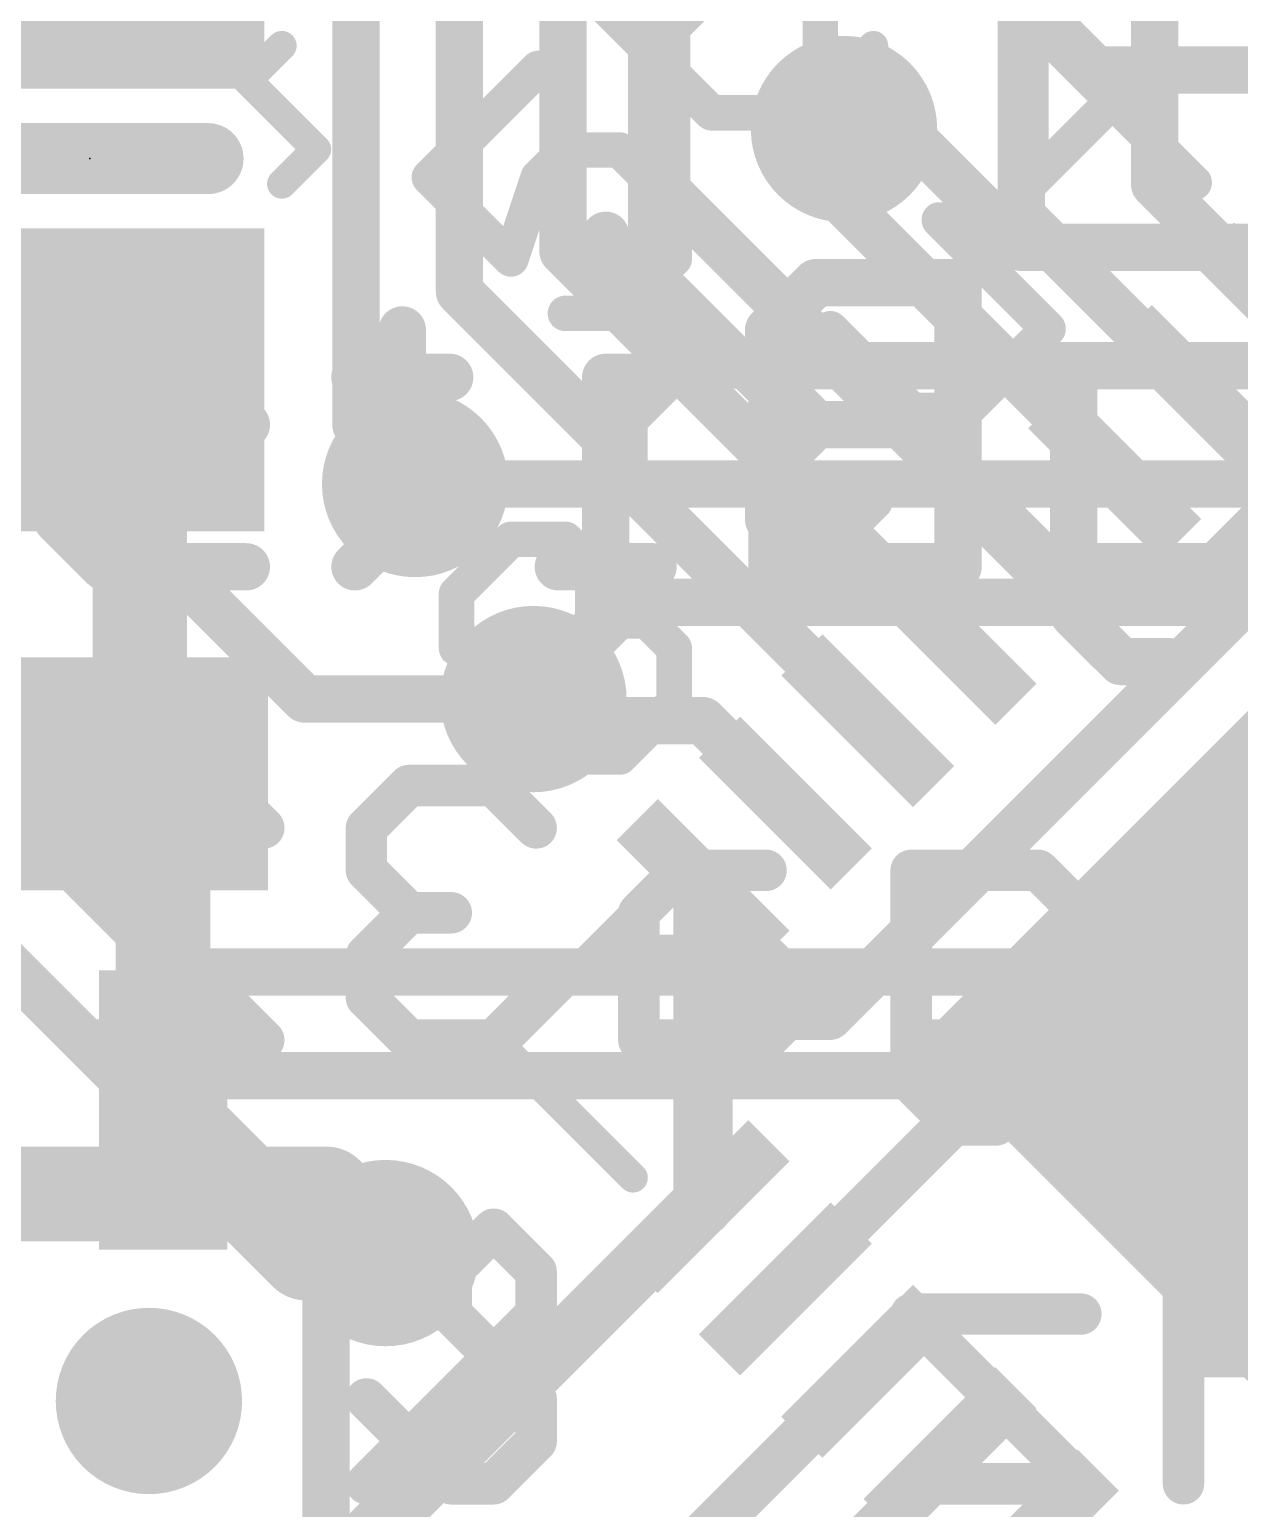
# Model space of a CAD drawing. Extents: x -0.1 to 35.7, y -0.1 to 17.9.
# Drawn here: x 12.31 to 17.51, y 7.16 to 13.51 of the extents above; entities that cross this region are included whole.
import ezdxf

# ---------------------------------------------------------------- set-up
doc = ezdxf.new("R2010")
doc.units = 0
for name, color, linetype in [('1', 12, 'CONTINUOUS'), ('16', 132, 'CONTINUOUS'), ('18', 110, 'CONTINUOUS'), ('21', 40, 'CONTINUOUS'), ('22', 6, 'CONTINUOUS'), ('23', 40, 'CONTINUOUS')]:
    doc.layers.add(name, color=color, linetype=linetype)

# ---------------------------------------------------------------- blocks, each defined once
blk = doc.blocks.new('RECT')
blk.add_solid([(-0.5, -0.5), (0.5, -0.5), (-0.5, 0.5), (0.5, 0.5)])
blk = doc.blocks.new('ROUNDV')
at = {"const_width": 0.5}
blk.add_lwpolyline([(0, -0.25, 1), (0, 0.25, 1), (0, -0.25)], format="xyb", dxfattribs=at)

msp = doc.modelspace()

# ---------------------------------------------------------------- linework, layer by layer
at = {"layer": '1'}
for points, const_width in [([(13.716, 11.811), (13.716, 16.256)], 0.2032), ([(14.1605, 12.3825), (14.1605, 14.5415)], 0.2032), ([(16.5735, 12.7086), (16.5735, 14.5415)], 0.2032), ([(14.605, 12.5558), (14.605, 14.097)], 0.2032), ([(17.145, 12.8442), (17.145, 13.97)], 0.2032), ([(15.0495, 13.5255), (15.367, 13.843)], 0.2032), ([(15.0495, 12.8184), (15.0495, 13.5255)], 0.2032), ([(15.8115, 12.7635), (15.8115, 13.081)], 0.2032), ([(11.684, 12.954), (12.634, 12.004)], 0.254), ([(16.6203, 11.2476), (15.0495, 12.8184)], 0.2032), ([(17.6809, 12.3083), (17.145, 12.8442)], 0.2032), ([(16.9738, 11.6012), (15.8115, 12.7635)], 0.2032), ([(16.5735, 12.7086), (17.3274, 11.9547)], 0.2032), ([(16.2667, 10.8941), (14.605, 12.5558)], 0.2032), ([(18.923, 12.446), (15.748, 9.271)], 0.2032), ([(14.859, 11.684), (14.1605, 12.3825)], 0.2032), ([(12.634, 12.004), (12.573, 12.004)], 0.254), ([(12.573, 12.004), (12.573, 11.877)], 0.2032), ([(12.573, 11.877), (12.788, 11.662)], 0.2032), ([(13.97, 11.557), (13.716, 11.811)], 0.2032), ([(12.788, 10.3124), (12.788, 11.662)], 0.4064), ([(14.859, 11.5947), (14.859, 11.684)], 0.2032), ([(15.9131, 10.5405), (14.859, 11.5947)], 0.2032), ([(14.5706, 10.541), (14.478, 10.6336)], 0.2032), ([(14.5706, 10.541), (15.2056, 10.541)], 0.2032), ([(15.5596, 10.187), (15.2056, 10.541)], 0.2032), ([(12.888, 10.0854), (12.788, 10.3124)], 0.4064), ([(12.888, 8.8693), (12.888, 10.0854)], 0.4064), ([(15.206, 9.271), (15.206, 9.8334)], 0.254), ([(15.206, 8.475), (15.206, 9.271)], 0.254), ([(15.748, 9.271), (15.206, 9.271)], 0.2032), ([(15.5596, 8.101), (16.6026, 9.144)], 0.2032), ([(16.6026, 9.144), (19.431, 9.144)], 0.2032), ([(12.888, 8.8693), (13.5023, 8.255)], 0.4064), ([(13.716, 6.985), (15.206, 8.475)], 0.254), ([(15.206, 8.475), (15.206, 8.4546)], 0.254), ([(13.5023, 8.255), (13.843, 8.255)], 0.4064), ([(15.9131, 7.7475), (14.605, 6.4393)], 0.2032), ([(16.2667, 7.3939), (15.113, 6.2402)], 0.2032)]:
    msp.add_lwpolyline(points, dxfattribs=dict(at, const_width=const_width))
for points, const_width in [([(15.1003, 13.5255, 1), (14.9987, 13.5255)], 0.1016), ([(15.0136, 13.5614, 1), (15.0854, 13.4896)], 0.1016), ([(15.8623, 13.081, 1), (15.7607, 13.081)], 0.1016), ([(15.0854, 12.8543, 1), (15.0136, 12.7825)], 0.1016), ([(17.1809, 12.8801, 1), (17.1091, 12.8083)], 0.1016), ([(17.0942, 12.8442, 1), (17.1958, 12.8442)], 0.1016), ([(14.9987, 12.8184, 1), (15.1003, 12.8184)], 0.1016), ([(15.8474, 12.7994, 1), (15.7756, 12.7276)], 0.1016), ([(15.7607, 12.7635, 1), (15.8623, 12.7635)], 0.1016), ([(16.6094, 12.7445, 1), (16.5376, 12.6727)], 0.1016), ([(16.5227, 12.7086, 1), (16.6243, 12.7086)], 0.1016), ([(14.6409, 12.5917, 1), (14.5691, 12.5199)], 0.1016), ([(14.5542, 12.5558, 1), (14.6558, 12.5558)], 0.1016), ([(14.1964, 12.4184, 1), (14.1246, 12.3466)], 0.1016), ([(14.1097, 12.3825, 1), (14.2113, 12.3825)], 0.1016), ([(12.573, 12.0675, 1), (12.573, 11.9405)], 0.127), ([(12.634, 11.9405, 1), (12.634, 12.0675)], 0.127), ([(12.6238, 12.004, 1), (12.5222, 12.004)], 0.1016), ([(12.5891, 11.9591, 1), (12.6789, 12.0489)], 0.127), ([(17.2914, 11.9188, 1), (17.3633, 11.9907)], 0.1016), ([(12.6089, 11.9129, 1), (12.5371, 11.8411)], 0.1016), ([(12.5222, 11.877, 1), (12.6238, 11.877)], 0.1016), ([(13.7519, 11.8469, 1), (13.6801, 11.7751)], 0.1016), ([(12.8896, 11.662, 1), (12.6864, 11.662)], 0.2032), ([(13.6652, 11.811, 1), (13.7668, 11.811)], 0.1016), ([(12.7521, 11.6261, 1), (12.8239, 11.6979)], 0.1016), ([(14.9098, 11.684, 1), (14.8082, 11.684)], 0.1016), ([(14.8231, 11.6481, 1), (14.8949, 11.7199)], 0.1016), ([(14.8949, 11.6306, 1), (14.8231, 11.5588)], 0.1016), ([(16.9379, 11.5653, 1), (17.0097, 11.6371)], 0.1016), ([(13.9341, 11.5211, 1), (14.0059, 11.5929)], 0.1016), ([(14.8082, 11.5947, 1), (14.9098, 11.5947)], 0.1016), ([(16.5843, 11.2117, 1), (16.6562, 11.2836)], 0.1016), ([(16.2308, 10.8582, 1), (16.3026, 10.93)], 0.1016), ([(14.5139, 10.6695, 1), (14.4421, 10.5976)], 0.1016), ([(14.5706, 10.5918, 1), (14.5706, 10.4902)], 0.1016), ([(14.5346, 10.5051, 1), (14.6065, 10.5769)], 0.1016), ([(15.2415, 10.5769, 1), (15.1696, 10.5051)], 0.1016), ([(15.2056, 10.4902, 1), (15.2056, 10.5918)], 0.1016), ([(15.8772, 10.5046, 1), (15.9491, 10.5765)], 0.1016), ([(12.881, 10.3534, 1), (12.695, 10.2714)], 0.2032), ([(12.6864, 10.3124, 1), (12.8896, 10.3124)], 0.2032), ([(12.9896, 10.0854, 1), (12.7864, 10.0854)], 0.2032), ([(12.795, 10.0444, 1), (12.981, 10.1264)], 0.2032), ([(15.5237, 10.1511, 1), (15.5955, 10.2229)], 0.1016), ([(15.2695, 9.8334, 1), (15.1425, 9.8334)], 0.127), ([(15.2695, 9.271, 1), (15.1425, 9.271)], 0.127), ([(15.1425, 9.271, 1), (15.2695, 9.271)], 0.127), ([(15.206, 9.3218, 1), (15.206, 9.2202)], 0.1016), ([(15.7121, 9.3069, 1), (15.7839, 9.2351)], 0.1016), ([(15.748, 9.2202, 1), (15.748, 9.3218)], 0.1016), ([(16.6026, 9.1948, 1), (16.6026, 9.0932)], 0.1016), ([(16.6385, 9.1081, 1), (16.5667, 9.1799)], 0.1016), ([(12.9598, 8.9411, 1), (12.8162, 8.7975)], 0.2032), ([(12.7864, 8.8693, 1), (12.9896, 8.8693)], 0.2032), ([(15.2695, 8.475, 1), (15.1425, 8.475)], 0.127), ([(15.2509, 8.4301, 1), (15.1611, 8.5199)], 0.127), ([(15.1425, 8.475, 1), (15.2695, 8.475)], 0.127), ([(15.1425, 8.4546, 1), (15.2695, 8.4546)], 0.127), ([(13.5023, 8.3566, 1), (13.5023, 8.1534)], 0.2032), ([(13.843, 8.1534, 1), (13.843, 8.3566)], 0.2032), ([(13.4305, 8.1832, 1), (13.5741, 8.3268)], 0.2032), ([(15.5237, 8.1369, 1), (15.5955, 8.0651)], 0.1016), ([(15.9491, 7.7115, 1), (15.8772, 7.7834)], 0.1016), ([(16.3026, 7.358, 1), (16.2308, 7.4298)], 0.1016)]:
    msp.add_lwpolyline(points, format="xyb", dxfattribs=dict(at, const_width=const_width))
at = {"layer": '16'}
for points, const_width in [([(16.891, 13.335), (16.383, 13.843)], 0.2032), ([(14.986, 13.716), (14.986, 12.446)], 0.2032), ([(10.668, 13.462), (13.4964, 10.6336)], 0.2032), ([(17.653, 13.335), (16.891, 13.335)], 0.2032), ([(15.8115, 13.081), (16.0655, 13.081)], 0.2032), ([(16.0655, 13.081), (16.5735, 12.573)], 0.2032), ([(16.5735, 12.573), (19.05, 12.573)], 0.2032), ([(12.954, 9.4615), (9.9695, 12.446)], 0.2032), ([(14.986, 12.446), (15.367, 12.065)], 0.2032), ([(15.367, 12.065), (18.923, 12.065)], 0.2032), ([(18.796, 11.557), (13.97, 11.557)], 0.2032), ([(10.287, 11.43), (12.7, 9.017)], 0.2032), ([(14.8934, 11.049), (14.478, 10.6336)], 0.2032), ([(18.669, 11.049), (14.8934, 11.049)], 0.2032), ([(13.4964, 10.6336), (14.478, 10.6336)], 0.2032), ([(12.954, 9.4615), (18.0975, 9.4615)], 0.2032), ([(12.7, 9.017), (17.907, 9.017)], 0.2032), ([(12.065, 8.509), (13.589, 8.509)], 0.4064), ([(13.589, 8.509), (13.843, 8.255)], 0.4064)]:
    msp.add_lwpolyline(points, dxfattribs=dict(at, const_width=const_width))
for points, const_width in [([(16.891, 13.3858, 1), (16.891, 13.2842)], 0.1016), ([(16.8551, 13.2991, 1), (16.9269, 13.3709)], 0.1016), ([(15.8115, 13.1318, 1), (15.8115, 13.0302)], 0.1016), ([(16.1014, 13.1169, 1), (16.0296, 13.0451)], 0.1016), ([(16.0655, 13.0302, 1), (16.0655, 13.1318)], 0.1016), ([(16.5735, 12.6238, 1), (16.5735, 12.5222)], 0.1016), ([(16.5376, 12.5371, 1), (16.6094, 12.6089)], 0.1016), ([(15.0219, 12.4819, 1), (14.9501, 12.4101)], 0.1016), ([(14.9352, 12.446, 1), (15.0368, 12.446)], 0.1016), ([(15.367, 12.1158, 1), (15.367, 12.0142)], 0.1016), ([(15.3311, 12.0291, 1), (15.4029, 12.1009)], 0.1016), ([(13.97, 11.6078, 1), (13.97, 11.5062)], 0.1016), ([(14.8934, 11.0998, 1), (14.8934, 10.9982)], 0.1016), ([(14.9294, 11.0131, 1), (14.8575, 11.0849)], 0.1016), ([(13.4964, 10.6844, 1), (13.4964, 10.5828)], 0.1016), ([(14.478, 10.5828, 1), (14.478, 10.6844)], 0.1016), ([(13.4605, 10.5976, 1), (13.5324, 10.6695)], 0.1016), ([(14.4421, 10.6695, 1), (14.5139, 10.5976)], 0.1016), ([(12.954, 9.5123, 1), (12.954, 9.4107)], 0.1016), ([(12.9181, 9.4256, 1), (12.9899, 9.4974)], 0.1016), ([(12.7, 9.0678, 1), (12.7, 8.9662)], 0.1016), ([(12.6641, 8.9811, 1), (12.7359, 9.0529)], 0.1016), ([(13.6608, 8.5808, 1), (13.5172, 8.4372)], 0.2032), ([(13.589, 8.4074, 1), (13.589, 8.6106)], 0.2032), ([(13.7712, 8.1832, 1), (13.9148, 8.3268)], 0.2032)]:
    msp.add_lwpolyline(points, format="xyb", dxfattribs=dict(at, const_width=const_width))
at = {"layer": '21'}
for points, const_width in [([(14.7751, 13.618), (15.2425, 13.1506)], 0.1524), ([(15.7099, 13.1506), (15.7099, 13.618)], 0.1524), ([(17.3151, 12.8509), (16.6141, 13.5519)], 0.1524), ([(16.6141, 13.5519), (16.6141, 12.8509)], 0.1524), ([(14.4983, 13.3412), (14.0309, 12.8738)], 0.1524), ([(16.6141, 12.8509), (17.0814, 13.3183)], 0.1524), ([(15.2425, 13.1506), (15.7099, 13.1506)], 0.1524), ([(12.065, 12.954), (13.081, 12.954)], 0.3048), ([(14.4983, 12.8738), (14.6152, 12.9907)], 0.1524), ([(14.6152, 12.9907), (14.8488, 12.9907)], 0.1524), ([(14.8488, 12.9907), (15.0825, 12.757)], 0.1524), ([(14.0309, 12.8738), (14.3815, 12.5233)], 0.1524), ([(14.3815, 12.5233), (14.4983, 12.8738)], 0.1524), ([(15.0825, 12.757), (15.0825, 12.5233)], 0.1524), ([(16.6878, 12.2235), (16.2204, 12.6909)], 0.1524), ([(15.0825, 12.5233), (14.8488, 12.2896)], 0.1524), ([(14.8488, 12.2896), (14.6152, 12.2896)], 0.1524), ([(15.753, 12.2235), (16.1036, 11.873)], 0.1524), ([(16.3372, 11.873), (16.6878, 12.2235)], 0.1524), ([(15.1257, 12.0635), (14.892, 11.8299)], 0.1524), ([(15.3594, 12.0635), (15.1257, 12.0635)], 0.1524), ([(15.4762, 11.9467), (15.3594, 12.0635)], 0.1524), ([(15.4762, 11.012), (15.4762, 11.9467)], 0.1524), ([(16.1036, 11.873), (16.3372, 11.873)], 0.1524), ([(14.892, 11.8299), (14.892, 11.5962)], 0.1524), ([(15.9436, 11.4793), (15.4762, 11.012)], 0.1524), ([(14.1478, 11.0857), (14.3815, 11.3193)], 0.1524), ([(14.3815, 11.3193), (14.6152, 11.3193)], 0.1524), ([(14.6152, 11.3193), (14.732, 11.2025)], 0.1524), ([(14.732, 11.2025), (14.732, 10.9688)], 0.1524), ([(14.1478, 10.852), (14.1478, 11.0857)], 0.1524), ([(14.732, 10.9688), (14.6152, 10.852)], 0.1524), ([(14.732, 10.9688), (14.9657, 10.9688)], 0.1524), ([(14.9657, 10.9688), (15.0825, 10.852)], 0.1524), ([(15.0825, 10.852), (15.0825, 10.6183)], 0.1524), ([(15.0825, 10.6183), (14.8488, 10.3846)], 0.1524), ([(14.8488, 10.3846), (14.6152, 10.3846)], 0.1524), ([(14.9055, 9.7097), (14.3398, 9.144)], 0.127), ([(14.3398, 9.144), (14.9055, 8.5783)], 0.127), ([(13.588, 6.7692), (13.588, 8.3692)], 0.2032)]:
    msp.add_lwpolyline(points, dxfattribs=dict(at, const_width=const_width))
for points, const_width in [([(16.641, 13.5789, 1), (16.5871, 13.525)], 0.0762), ([(14.5252, 13.3142, 1), (14.4714, 13.3681)], 0.0762), ([(17.1084, 13.2913, 1), (17.0545, 13.3452)], 0.0762), ([(15.2425, 13.1887, 1), (15.2425, 13.1125)], 0.0762), ([(15.2156, 13.1237, 1), (15.2695, 13.1776)], 0.0762), ([(15.7099, 13.1125, 1), (15.7099, 13.1887)], 0.0762), ([(15.6718, 13.1506, 1), (15.748, 13.1506)], 0.0762), ([(13.081, 12.8778, 1), (13.081, 13.0302)], 0.1524), ([(14.6152, 13.0288, 1), (14.6152, 12.9526)], 0.0762), ([(14.6421, 12.9637, 1), (14.5882, 13.0176)], 0.0762), ([(14.8758, 13.0176, 1), (14.8219, 12.9637)], 0.0762), ([(14.8488, 12.9526, 1), (14.8488, 13.0288)], 0.0762), ([(14.0579, 12.9008, 1), (14.004, 12.8469)], 0.0762), ([(14.004, 12.9008, 1), (14.0579, 12.8469)], 0.0762), ([(14.4714, 12.9008, 1), (14.5252, 12.8469)], 0.0762), ([(14.5345, 12.8618, 1), (14.4622, 12.8859)], 0.0762), ([(16.5871, 12.8778, 1), (16.641, 12.8239)], 0.0762), ([(17.2882, 12.8239, 1), (17.3421, 12.8778)], 0.0762), ([(15.1206, 12.757, 1), (15.0444, 12.757)], 0.0762), ([(16.576, 12.8509, 1), (16.6522, 12.8509)], 0.0762), ([(15.0556, 12.73, 1), (15.1095, 12.7839)], 0.0762), ([(16.2473, 12.7178, 1), (16.1935, 12.664)], 0.0762), ([(14.3453, 12.5353, 1), (14.4176, 12.5112)], 0.0762), ([(14.3545, 12.4963, 1), (14.4084, 12.5502)], 0.0762), ([(15.1095, 12.4963, 1), (15.0556, 12.5502)], 0.0762), ([(15.0444, 12.5233, 1), (15.1206, 12.5233)], 0.0762), ([(14.6152, 12.3277, 1), (14.6152, 12.2515)], 0.0762), ([(14.8219, 12.3165, 1), (14.8758, 12.2627)], 0.0762), ([(14.8488, 12.2515, 1), (14.8488, 12.3277)], 0.0762), ([(15.78, 12.2505, 1), (15.7261, 12.1966)], 0.0762), ([(16.7147, 12.1966, 1), (16.6608, 12.2505)], 0.0762), ([(16.6608, 12.1966, 1), (16.7147, 12.2505)], 0.0762), ([(15.1257, 12.1016, 1), (15.1257, 12.0254)], 0.0762), ([(15.1526, 12.0366, 1), (15.0987, 12.0905)], 0.0762), ([(15.3863, 12.0905, 1), (15.3324, 12.0366)], 0.0762), ([(15.3594, 12.0254, 1), (15.3594, 12.1016)], 0.0762), ([(15.5143, 11.9467, 1), (15.4381, 11.9467)], 0.0762), ([(15.4493, 11.9198, 1), (15.5031, 11.9736)], 0.0762), ([(16.1036, 11.9111, 1), (16.1036, 11.8349)], 0.0762), ([(16.0766, 11.8461, 1), (16.1305, 11.8999)], 0.0762), ([(16.3103, 11.8999, 1), (16.3642, 11.8461)], 0.0762), ([(16.3372, 11.8349, 1), (16.3372, 11.9111)], 0.0762), ([(14.865, 11.8568, 1), (14.9189, 11.8029)], 0.0762), ([(14.9301, 11.8299, 1), (14.8539, 11.8299)], 0.0762), ([(14.8539, 11.5962, 1), (14.9301, 11.5962)], 0.0762), ([(15.9705, 11.4524, 1), (15.9166, 11.5063)], 0.0762), ([(14.3815, 11.3574, 1), (14.3815, 11.2812)], 0.0762), ([(14.4084, 11.2924, 1), (14.3545, 11.3463)], 0.0762), ([(14.6421, 11.3463, 1), (14.5882, 11.2924)], 0.0762), ([(14.6152, 11.2812, 1), (14.6152, 11.3574)], 0.0762), ([(14.7701, 11.2025, 1), (14.6939, 11.2025)], 0.0762), ([(14.7051, 11.1756, 1), (14.7589, 11.2294)], 0.0762), ([(14.1208, 11.1126, 1), (14.1747, 11.0587)], 0.0762), ([(14.1859, 11.0857, 1), (14.1097, 11.0857)], 0.0762), ([(15.4493, 11.0389, 1), (15.5031, 10.985)], 0.0762), ([(15.4381, 11.012, 1), (15.5143, 11.012)], 0.0762), ([(14.732, 11.0069, 1), (14.732, 10.9307)], 0.0762), ([(14.6939, 10.9688, 1), (14.7701, 10.9688)], 0.0762), ([(14.7589, 10.9419, 1), (14.7051, 10.9958)], 0.0762), ([(14.9926, 10.9958, 1), (14.9387, 10.9419)], 0.0762), ([(14.9657, 10.9307, 1), (14.9657, 11.0069)], 0.0762), ([(15.1206, 10.852, 1), (15.0444, 10.852)], 0.0762), ([(14.1097, 10.852, 1), (14.1859, 10.852)], 0.0762), ([(14.5882, 10.8789, 1), (14.6421, 10.825)], 0.0762), ([(15.0556, 10.825, 1), (15.1095, 10.8789)], 0.0762), ([(15.1095, 10.5913, 1), (15.0556, 10.6452)], 0.0762), ([(15.0444, 10.6183, 1), (15.1206, 10.6183)], 0.0762), ([(14.6152, 10.4227, 1), (14.6152, 10.3465)], 0.0762), ([(14.8219, 10.4115, 1), (14.8758, 10.3577)], 0.0762), ([(14.8488, 10.3465, 1), (14.8488, 10.4227)], 0.0762), ([(14.928, 9.6872, 1), (14.8831, 9.7321)], 0.0635), ([(14.3623, 9.1665, 1), (14.3174, 9.1215)], 0.0635), ([(14.3174, 9.1665, 1), (14.3623, 9.1215)], 0.0635), ([(14.8831, 8.5559, 1), (14.928, 8.6008)], 0.0635), ([(13.6388, 8.3692, 1), (13.5372, 8.3692)], 0.1016)]:
    msp.add_lwpolyline(points, format="xyb", dxfattribs=dict(at, const_width=const_width))
at = {"layer": '22'}
for points, const_width in [([(13.3977, 13.4387), (13.2494, 13.2904)], 0.127), ([(15.9377, 13.4387), (15.7894, 13.2904)], 0.127), ([(13.2494, 13.2904), (13.546, 12.9939)], 0.127), ([(15.7894, 13.2904), (16.086, 12.9939)], 0.127), ([(13.546, 12.9939), (13.3977, 12.8456)], 0.127), ([(16.086, 12.9939), (15.9377, 12.8456)], 0.127), ([(14.7882, 12.625), (14.7882, 12.4216)], 0.2032), ([(15.6912, 12.4216), (15.4878, 12.2183)], 0.2032), ([(16.3013, 12.4216), (15.6912, 12.4216)], 0.2032), ([(16.3013, 11.2014), (16.3013, 12.4216)], 0.2032), ([(13.915, 12.2183), (13.915, 11.4048)], 0.2032), ([(15.4878, 12.2183), (15.4878, 12.0149)], 0.2032), ([(13.0419, 12.0149), (12.4318, 12.0149)], 0.2032), ([(13.2452, 11.8115), (13.0419, 12.0149)], 0.2032), ([(14.1184, 12.0149), (13.7116, 12.0149)], 0.2032), ([(14.9915, 12.0149), (14.7882, 12.0149)], 0.2032), ([(14.7882, 12.0149), (14.7882, 11.2014)], 0.2032), ([(15.4878, 12.0149), (15.6912, 11.8115)], 0.2032), ([(16.7975, 12.0149), (16.7975, 10.998)], 0.2032), ([(13.0419, 11.6081), (13.2452, 11.8115)], 0.2032), ([(15.6912, 11.8115), (15.4878, 11.6081)], 0.2032), ([(16.3013, 11.8115), (15.6912, 11.8115)], 0.2032), ([(12.4318, 11.4048), (12.6351, 11.6081)], 0.2032), ([(12.6351, 11.6081), (13.0419, 11.6081)], 0.2032), ([(15.4878, 11.6081), (15.4878, 11.4048)], 0.2032), ([(12.6351, 11.2014), (12.4318, 11.4048)], 0.2032), ([(13.915, 11.4048), (13.7116, 11.2014)], 0.2032), ([(15.4878, 11.4048), (15.6912, 11.2014)], 0.2032), ([(17.611, 11.4048), (17.4076, 11.2014)], 0.2032), ([(13.2452, 11.2014), (12.6351, 11.2014)], 0.2032), ([(14.9915, 11.2014), (14.5848, 11.2014)], 0.2032), ([(15.6912, 11.2014), (16.3013, 11.2014)], 0.2032), ([(17.4076, 11.2014), (16.7975, 11.2014)], 0.2032), ([(16.7975, 10.998), (17.0009, 10.7947)], 0.2032), ([(17.0009, 10.7947), (17.2042, 10.7947)], 0.2032), ([(12.5916, 10.0803), (12.7738, 10.2625)], 0.1778), ([(12.7738, 10.2625), (13.1381, 10.2625)], 0.1778), ([(13.1381, 10.2625), (13.3203, 10.0803)], 0.1778), ([(13.9432, 10.2625), (13.761, 10.0803)], 0.1778), ([(14.3075, 10.2625), (13.9432, 10.2625)], 0.1778), ([(14.4897, 10.0803), (14.3075, 10.2625)], 0.1778), ([(12.5916, 9.8982), (12.5916, 10.0803)], 0.1778), ([(13.761, 10.0803), (13.761, 9.8982)], 0.1778), ([(13.3203, 9.1694), (12.5916, 9.8982)], 0.1778), ([(13.761, 9.8982), (13.9432, 9.716)], 0.1778), ([(15.1125, 9.8982), (14.9304, 9.716)], 0.1778), ([(15.4769, 9.8982), (15.1125, 9.8982)], 0.1778), ([(16.0998, 8.9872), (16.0998, 9.8982)], 0.1778), ([(16.0998, 9.8982), (16.6463, 9.8982)], 0.1778), ([(16.6463, 9.8982), (16.8285, 9.716)], 0.1778), ([(17.4513, 9.8982), (17.2692, 9.716)], 0.1778), ([(17.8157, 9.8982), (17.4513, 9.8982)], 0.1778), ([(13.9432, 9.716), (13.761, 9.5338)], 0.1778), ([(13.9432, 9.716), (14.1253, 9.716)], 0.1778), ([(14.9304, 9.716), (14.9304, 9.1694)], 0.1778), ([(16.8285, 9.716), (16.8285, 9.3516)], 0.1778), ([(17.2692, 9.716), (17.2692, 9.5338)], 0.1778), ([(13.761, 9.5338), (13.761, 9.3516)], 0.1778), ([(15.4769, 9.5338), (14.9304, 9.5338)], 0.1778), ([(15.6591, 9.3516), (15.4769, 9.5338)], 0.1778), ([(17.2692, 9.5338), (17.9979, 9.5338)], 0.1778), ([(13.761, 9.3516), (13.9432, 9.1694)], 0.1778), ([(14.3075, 9.1694), (14.4897, 9.3516)], 0.1778), ([(15.4769, 9.1694), (15.6591, 9.3516)], 0.1778), ([(16.8285, 9.3516), (16.6463, 9.1694)], 0.1778), ([(12.5916, 9.1694), (13.3203, 9.1694)], 0.1778), ([(13.9432, 9.1694), (14.3075, 9.1694)], 0.1778), ([(14.9304, 9.1694), (15.4769, 9.1694)], 0.1778), ([(16.6463, 9.1694), (16.0998, 9.1694)], 0.1778), ([(17.4513, 9.1694), (17.8157, 9.1694)], 0.1778), ([(16.2819, 8.805), (16.0998, 8.9872)], 0.1778), ([(16.4641, 8.805), (16.2819, 8.805)], 0.1778), ([(14.1253, 8.1753), (14.3075, 8.3575)], 0.1778), ([(14.3075, 8.3575), (14.4897, 8.1753)], 0.1778), ([(17.2692, 8.3575), (17.2692, 7.2644)], 0.1778), ([(14.1253, 7.9932), (14.1253, 8.1753)], 0.1778), ([(14.4897, 8.1753), (14.4897, 7.9932)], 0.1778), ([(14.4897, 7.9932), (13.761, 7.2644)], 0.1778), ([(14.4897, 7.6288), (14.1253, 7.9932)], 0.1778), ([(16.8285, 7.9932), (16.0998, 7.9932)], 0.1778), ([(16.0998, 7.9932), (16.8285, 7.2644)], 0.1778), ([(17.9979, 7.811), (17.2692, 7.811)], 0.1778), ([(13.761, 7.6288), (14.1253, 7.2644)], 0.1778), ([(14.4897, 7.4466), (14.4897, 7.6288)], 0.1778), ([(14.3075, 7.2644), (14.4897, 7.4466)], 0.1778), ([(14.1253, 7.2644), (14.3075, 7.2644)], 0.1778), ([(16.8285, 7.2644), (16.0998, 7.2644)], 0.1778)]:
    msp.add_lwpolyline(points, dxfattribs=dict(at, const_width=const_width))
for points, const_width in [([(13.4202, 13.4163, 1), (13.3753, 13.4612)], 0.0635), ([(15.9602, 13.4163, 1), (15.9153, 13.4612)], 0.0635), ([(13.2719, 13.3129, 1), (13.227, 13.268)], 0.0635), ([(13.227, 13.3129, 1), (13.2719, 13.268)], 0.0635), ([(15.8119, 13.3129, 1), (15.767, 13.268)], 0.0635), ([(15.767, 13.3129, 1), (15.8119, 13.268)], 0.0635), ([(13.5236, 12.9714, 1), (13.5685, 13.0163)], 0.0635), ([(13.5685, 12.9714, 1), (13.5236, 13.0163)], 0.0635), ([(16.1085, 12.9714, 1), (16.0636, 13.0163)], 0.0635), ([(16.0636, 12.9714, 1), (16.1085, 13.0163)], 0.0635), ([(13.3753, 12.868, 1), (13.4202, 12.8231)], 0.0635), ([(15.9153, 12.868, 1), (15.9602, 12.8231)], 0.0635), ([(14.839, 12.625, 1), (14.7374, 12.625)], 0.1016), ([(15.6912, 12.4724, 1), (15.6912, 12.3708)], 0.1016), ([(15.7271, 12.3857, 1), (15.6552, 12.4576)], 0.1016), ([(16.3521, 12.4216, 1), (16.2505, 12.4216)], 0.1016), ([(16.3013, 12.3708, 1), (16.3013, 12.4724)], 0.1016), ([(14.7374, 12.4216, 1), (14.839, 12.4216)], 0.1016), ([(13.9658, 12.2183, 1), (13.8642, 12.2183)], 0.1016), ([(15.5386, 12.2183, 1), (15.437, 12.2183)], 0.1016), ([(15.4519, 12.2542, 1), (15.5237, 12.1823)], 0.1016), ([(12.4318, 12.0657, 1), (12.4318, 11.9641)], 0.1016), ([(13.0778, 12.0508, 1), (13.006, 11.979)], 0.1016), ([(13.0419, 11.9641, 1), (13.0419, 12.0657)], 0.1016), ([(13.7116, 12.0657, 1), (13.7116, 11.9641)], 0.1016), ([(14.1184, 11.9641, 1), (14.1184, 12.0657)], 0.1016), ([(14.7882, 12.0657, 1), (14.7882, 11.9641)], 0.1016), ([(14.839, 12.0149, 1), (14.7374, 12.0149)], 0.1016), ([(14.9915, 11.9641, 1), (14.9915, 12.0657)], 0.1016), ([(15.5237, 12.0508, 1), (15.4519, 11.979)], 0.1016), ([(15.437, 12.0149, 1), (15.5386, 12.0149)], 0.1016), ([(16.8483, 12.0149, 1), (16.7467, 12.0149)], 0.1016), ([(13.2812, 11.7756, 1), (13.2093, 11.8474)], 0.1016), ([(13.2093, 11.7756, 1), (13.2812, 11.8474)], 0.1016), ([(15.6912, 11.8623, 1), (15.6912, 11.7607)], 0.1016), ([(15.7271, 11.7756, 1), (15.6552, 11.8474)], 0.1016), ([(15.6552, 11.7756, 1), (15.7271, 11.8474)], 0.1016), ([(16.3013, 11.7607, 1), (16.3013, 11.8623)], 0.1016), ([(12.6351, 11.6589, 1), (12.6351, 11.5573)], 0.1016), ([(12.671, 11.5722, 1), (12.5992, 11.6441)], 0.1016), ([(13.006, 11.6441, 1), (13.0778, 11.5722)], 0.1016), ([(13.0419, 11.5573, 1), (13.0419, 11.6589)], 0.1016), ([(15.5386, 11.6081, 1), (15.437, 11.6081)], 0.1016), ([(15.4519, 11.6441, 1), (15.5237, 11.5722)], 0.1016), ([(12.4677, 11.4407, 1), (12.3958, 11.3689)], 0.1016), ([(13.9509, 11.3689, 1), (13.8791, 11.4407)], 0.1016), ([(15.5237, 11.4407, 1), (15.4519, 11.3689)], 0.1016), ([(12.3958, 11.4407, 1), (12.4677, 11.3689)], 0.1016), ([(13.8642, 11.4048, 1), (13.9658, 11.4048)], 0.1016), ([(15.437, 11.4048, 1), (15.5386, 11.4048)], 0.1016), ([(12.6351, 11.2522, 1), (12.6351, 11.1506)], 0.1016), ([(13.2452, 11.1506, 1), (13.2452, 11.2522)], 0.1016), ([(14.5848, 11.2522, 1), (14.5848, 11.1506)], 0.1016), ([(14.9915, 11.1506, 1), (14.9915, 11.2522)], 0.1016), ([(15.6912, 11.2522, 1), (15.6912, 11.1506)], 0.1016), ([(16.3013, 11.1506, 1), (16.3013, 11.2522)], 0.1016), ([(16.7975, 11.2522, 1), (16.7975, 11.1506)], 0.1016), ([(17.4076, 11.1506, 1), (17.4076, 11.2522)], 0.1016), ([(12.5992, 11.1655, 1), (12.671, 11.2373)], 0.1016), ([(13.6757, 11.2373, 1), (13.7476, 11.1655)], 0.1016), ([(14.7374, 11.2014, 1), (14.839, 11.2014)], 0.1016), ([(15.6552, 11.1655, 1), (15.7271, 11.2373)], 0.1016), ([(16.2505, 11.2014, 1), (16.3521, 11.2014)], 0.1016), ([(17.3717, 11.2373, 1), (17.4435, 11.1655)], 0.1016), ([(16.8334, 11.0339, 1), (16.7616, 10.9621)], 0.1016), ([(16.7467, 10.998, 1), (16.8483, 10.998)], 0.1016), ([(17.0009, 10.8455, 1), (17.0009, 10.7439)], 0.1016), ([(16.965, 10.7587, 1), (17.0368, 10.8306)], 0.1016), ([(17.2042, 10.7439, 1), (17.2042, 10.8455)], 0.1016), ([(12.7738, 10.307, 1), (12.7738, 10.2181)], 0.0889), ([(12.8052, 10.2311, 1), (12.7423, 10.294)], 0.0889), ([(13.1696, 10.294, 1), (13.1067, 10.2311)], 0.0889), ([(13.1381, 10.2181, 1), (13.1381, 10.307)], 0.0889), ([(13.9432, 10.307, 1), (13.9432, 10.2181)], 0.0889), ([(13.9746, 10.2311, 1), (13.9117, 10.294)], 0.0889), ([(14.339, 10.294, 1), (14.2761, 10.2311)], 0.0889), ([(14.3075, 10.2181, 1), (14.3075, 10.307)], 0.0889), ([(12.636, 10.0803, 1), (12.5471, 10.0803)], 0.0889), ([(13.8054, 10.0803, 1), (13.7165, 10.0803)], 0.0889), ([(12.5601, 10.1118, 1), (12.623, 10.0489)], 0.0889), ([(13.2889, 10.0489, 1), (13.3517, 10.1118)], 0.0889), ([(13.7295, 10.1118, 1), (13.7924, 10.0489)], 0.0889), ([(14.4583, 10.0489, 1), (14.5211, 10.1118)], 0.0889), ([(12.623, 9.9296, 1), (12.5601, 9.8667)], 0.0889), ([(13.7924, 9.9296, 1), (13.7295, 9.8667)], 0.0889), ([(15.1125, 9.9426, 1), (15.1125, 9.8537)], 0.0889), ([(15.144, 9.8667, 1), (15.0811, 9.9296)], 0.0889), ([(15.4769, 9.8537, 1), (15.4769, 9.9426)], 0.0889), ([(16.1442, 9.8982, 1), (16.0553, 9.8982)], 0.0889), ([(16.0998, 9.9426, 1), (16.0998, 9.8537)], 0.0889), ([(16.6778, 9.9296, 1), (16.6149, 9.8667)], 0.0889), ([(16.6463, 9.8537, 1), (16.6463, 9.9426)], 0.0889), ([(17.4513, 9.9426, 1), (17.4513, 9.8537)], 0.0889), ([(17.4828, 9.8667, 1), (17.4199, 9.9296)], 0.0889), ([(12.5471, 9.8982, 1), (12.636, 9.8982)], 0.0889), ([(13.7165, 9.8982, 1), (13.8054, 9.8982)], 0.0889), ([(13.9432, 9.7604, 1), (13.9432, 9.6715)], 0.0889), ([(13.9746, 9.6845, 1), (13.9117, 9.7474)], 0.0889), ([(13.9117, 9.6845, 1), (13.9746, 9.7474)], 0.0889), ([(14.1253, 9.6715, 1), (14.1253, 9.7604)], 0.0889), ([(14.8989, 9.7474, 1), (14.9618, 9.6845)], 0.0889), ([(14.9748, 9.716, 1), (14.8859, 9.716)], 0.0889), ([(16.873, 9.716, 1), (16.7841, 9.716)], 0.0889), ([(16.7971, 9.6845, 1), (16.8599, 9.7474)], 0.0889), ([(17.3136, 9.716, 1), (17.2247, 9.716)], 0.0889), ([(17.2377, 9.7474, 1), (17.3006, 9.6845)], 0.0889), ([(13.7295, 9.5652, 1), (13.7924, 9.5023)], 0.0889), ([(13.8054, 9.5338, 1), (13.7165, 9.5338)], 0.0889), ([(14.9304, 9.5782, 1), (14.9304, 9.4893)], 0.0889), ([(15.5084, 9.5652, 1), (15.4455, 9.5023)], 0.0889), ([(15.4769, 9.4893, 1), (15.4769, 9.5782)], 0.0889), ([(17.2692, 9.5782, 1), (17.2692, 9.4893)], 0.0889), ([(17.2247, 9.5338, 1), (17.3136, 9.5338)], 0.0889), ([(13.7924, 9.383, 1), (13.7295, 9.3202)], 0.0889), ([(14.5211, 9.3202, 1), (14.4583, 9.383)], 0.0889), ([(15.6905, 9.3202, 1), (15.6277, 9.383)], 0.0889), ([(15.6277, 9.3202, 1), (15.6905, 9.383)], 0.0889), ([(16.8599, 9.3202, 1), (16.7971, 9.383)], 0.0889), ([(13.7165, 9.3516, 1), (13.8054, 9.3516)], 0.0889), ([(16.7841, 9.3516, 1), (16.873, 9.3516)], 0.0889), ([(12.5916, 9.2139, 1), (12.5916, 9.125)], 0.0889), ([(13.2889, 9.138, 1), (13.3517, 9.2008)], 0.0889), ([(13.3203, 9.125, 1), (13.3203, 9.2139)], 0.0889), ([(13.9432, 9.2139, 1), (13.9432, 9.125)], 0.0889), ([(13.9117, 9.138, 1), (13.9746, 9.2008)], 0.0889), ([(14.2761, 9.2008, 1), (14.339, 9.138)], 0.0889), ([(14.3075, 9.125, 1), (14.3075, 9.2139)], 0.0889), ([(14.9304, 9.2139, 1), (14.9304, 9.125)], 0.0889), ([(14.8859, 9.1694, 1), (14.9748, 9.1694)], 0.0889), ([(15.4455, 9.2008, 1), (15.5084, 9.138)], 0.0889), ([(15.4769, 9.125, 1), (15.4769, 9.2139)], 0.0889), ([(16.0998, 9.2139, 1), (16.0998, 9.125)], 0.0889), ([(16.6149, 9.2008, 1), (16.6778, 9.138)], 0.0889), ([(16.6463, 9.125, 1), (16.6463, 9.2139)], 0.0889), ([(17.4513, 9.2139, 1), (17.4513, 9.125)], 0.0889), ([(16.0553, 8.9872, 1), (16.1442, 8.9872)], 0.0889), ([(16.1312, 9.0186, 1), (16.0683, 8.9558)], 0.0889), ([(16.2819, 8.8495, 1), (16.2819, 8.7606)], 0.0889), ([(16.4641, 8.7606, 1), (16.4641, 8.8495)], 0.0889), ([(16.2505, 8.7736, 1), (16.3134, 8.8365)], 0.0889), ([(14.339, 8.389, 1), (14.2761, 8.3261)], 0.0889), ([(14.339, 8.3261, 1), (14.2761, 8.389)], 0.0889), ([(17.3136, 8.3575, 1), (17.2247, 8.3575)], 0.0889), ([(14.1698, 8.1753, 1), (14.0809, 8.1753)], 0.0889), ([(14.5342, 8.1753, 1), (14.4453, 8.1753)], 0.0889), ([(14.0939, 8.2068, 1), (14.1568, 8.1439)], 0.0889), ([(14.4583, 8.1439, 1), (14.5211, 8.2068)], 0.0889), ([(14.1568, 8.0246, 1), (14.0939, 7.9617)], 0.0889), ([(14.5211, 7.9617, 1), (14.4583, 8.0246)], 0.0889), ([(16.1312, 8.0246, 1), (16.0683, 7.9617)], 0.0889), ([(16.0998, 8.0376, 1), (16.0998, 7.9487)], 0.0889), ([(16.8285, 7.9487, 1), (16.8285, 8.0376)], 0.0889), ([(14.0809, 7.9932, 1), (14.1698, 7.9932)], 0.0889), ([(14.4453, 7.9932, 1), (14.5342, 7.9932)], 0.0889), ([(17.2692, 7.8554, 1), (17.2692, 7.7665)], 0.0889), ([(13.7924, 7.6602, 1), (13.7295, 7.5973)], 0.0889), ([(14.5342, 7.6288, 1), (14.4453, 7.6288)], 0.0889), ([(14.4583, 7.5973, 1), (14.5211, 7.6602)], 0.0889), ([(14.5211, 7.4152, 1), (14.4583, 7.478)], 0.0889), ([(14.4453, 7.4466, 1), (14.5342, 7.4466)], 0.0889), ([(13.7295, 7.2958, 1), (13.7924, 7.233)], 0.0889), ([(14.1253, 7.3089, 1), (14.1253, 7.2199)], 0.0889), ([(14.0939, 7.233, 1), (14.1568, 7.2958)], 0.0889), ([(14.2761, 7.2958, 1), (14.339, 7.233)], 0.0889), ([(14.3075, 7.2199, 1), (14.3075, 7.3089)], 0.0889), ([(16.0998, 7.3089, 1), (16.0998, 7.2199)], 0.0889), ([(16.7971, 7.233, 1), (16.8599, 7.2958)], 0.0889), ([(16.8285, 7.2199, 1), (16.8285, 7.3089)], 0.0889), ([(17.2247, 7.2644, 1), (17.3136, 7.2644)], 0.0889)]:
    msp.add_lwpolyline(points, format="xyb", dxfattribs=dict(at, const_width=const_width))
at = {"layer": '23'}
msp.add_point((12.573, 12.954), dxfattribs=at)

# ---------------------------------------------------------------- block references
at = {"layer": '1'}
for p, xscale, yscale, rotation in [((12.573, 13.904), 1.3, 1.5, 90), ((12.573, 12.004), 1.3, 1.5, 90), ((17.6809, 12.3083), 0.8, 0.25, 315), ((19.431, 9.144), 4.7, 4.7, 45), ((17.3274, 11.9547), 0.8, 0.25, 315), ((16.9738, 11.6012), 0.8, 0.25, 315), ((16.6203, 11.2476), 0.8, 0.25, 315), ((16.2667, 10.8941), 0.8, 0.25, 315), ((15.9131, 10.5405), 0.8, 0.25, 315), ((15.5596, 10.187), 0.8, 0.25, 315), ((15.206, 9.8334), 0.8, 0.25, 315), ((12.888, 8.8693), 0.55, 1.2, 180), ((15.206, 8.4546), 0.8, 0.25, 45), ((15.5596, 8.101), 0.8, 0.25, 45), ((15.9131, 7.7475), 0.8, 0.25, 45), ((16.2667, 7.3939), 0.8, 0.25, 45), ((16.6203, 7.0404), 0.8, 0.25, 45)]:
    msp.add_blockref('RECT', p, dxfattribs=dict(at, xscale=xscale, yscale=yscale, rotation=rotation))
at = {"layer": '1', "xscale": 1.1, "rotation": 180}
msp.add_blockref('RECT', (12.788, 10.3124), dxfattribs=at)
at = {"layer": '18', "xscale": 0.8001, "yscale": 0.8001}
for p in [(15.8115, 13.081), (15.8115, 13.081), (13.97, 11.557), (13.97, 11.557), (14.478, 10.6336), (14.478, 10.6336), (13.843, 8.255), (13.843, 8.255), (12.827, 7.62), (12.827, 7.62)]:
    msp.add_blockref('ROUNDV', p, dxfattribs=at)

doc.saveas('drawing.dxf')
